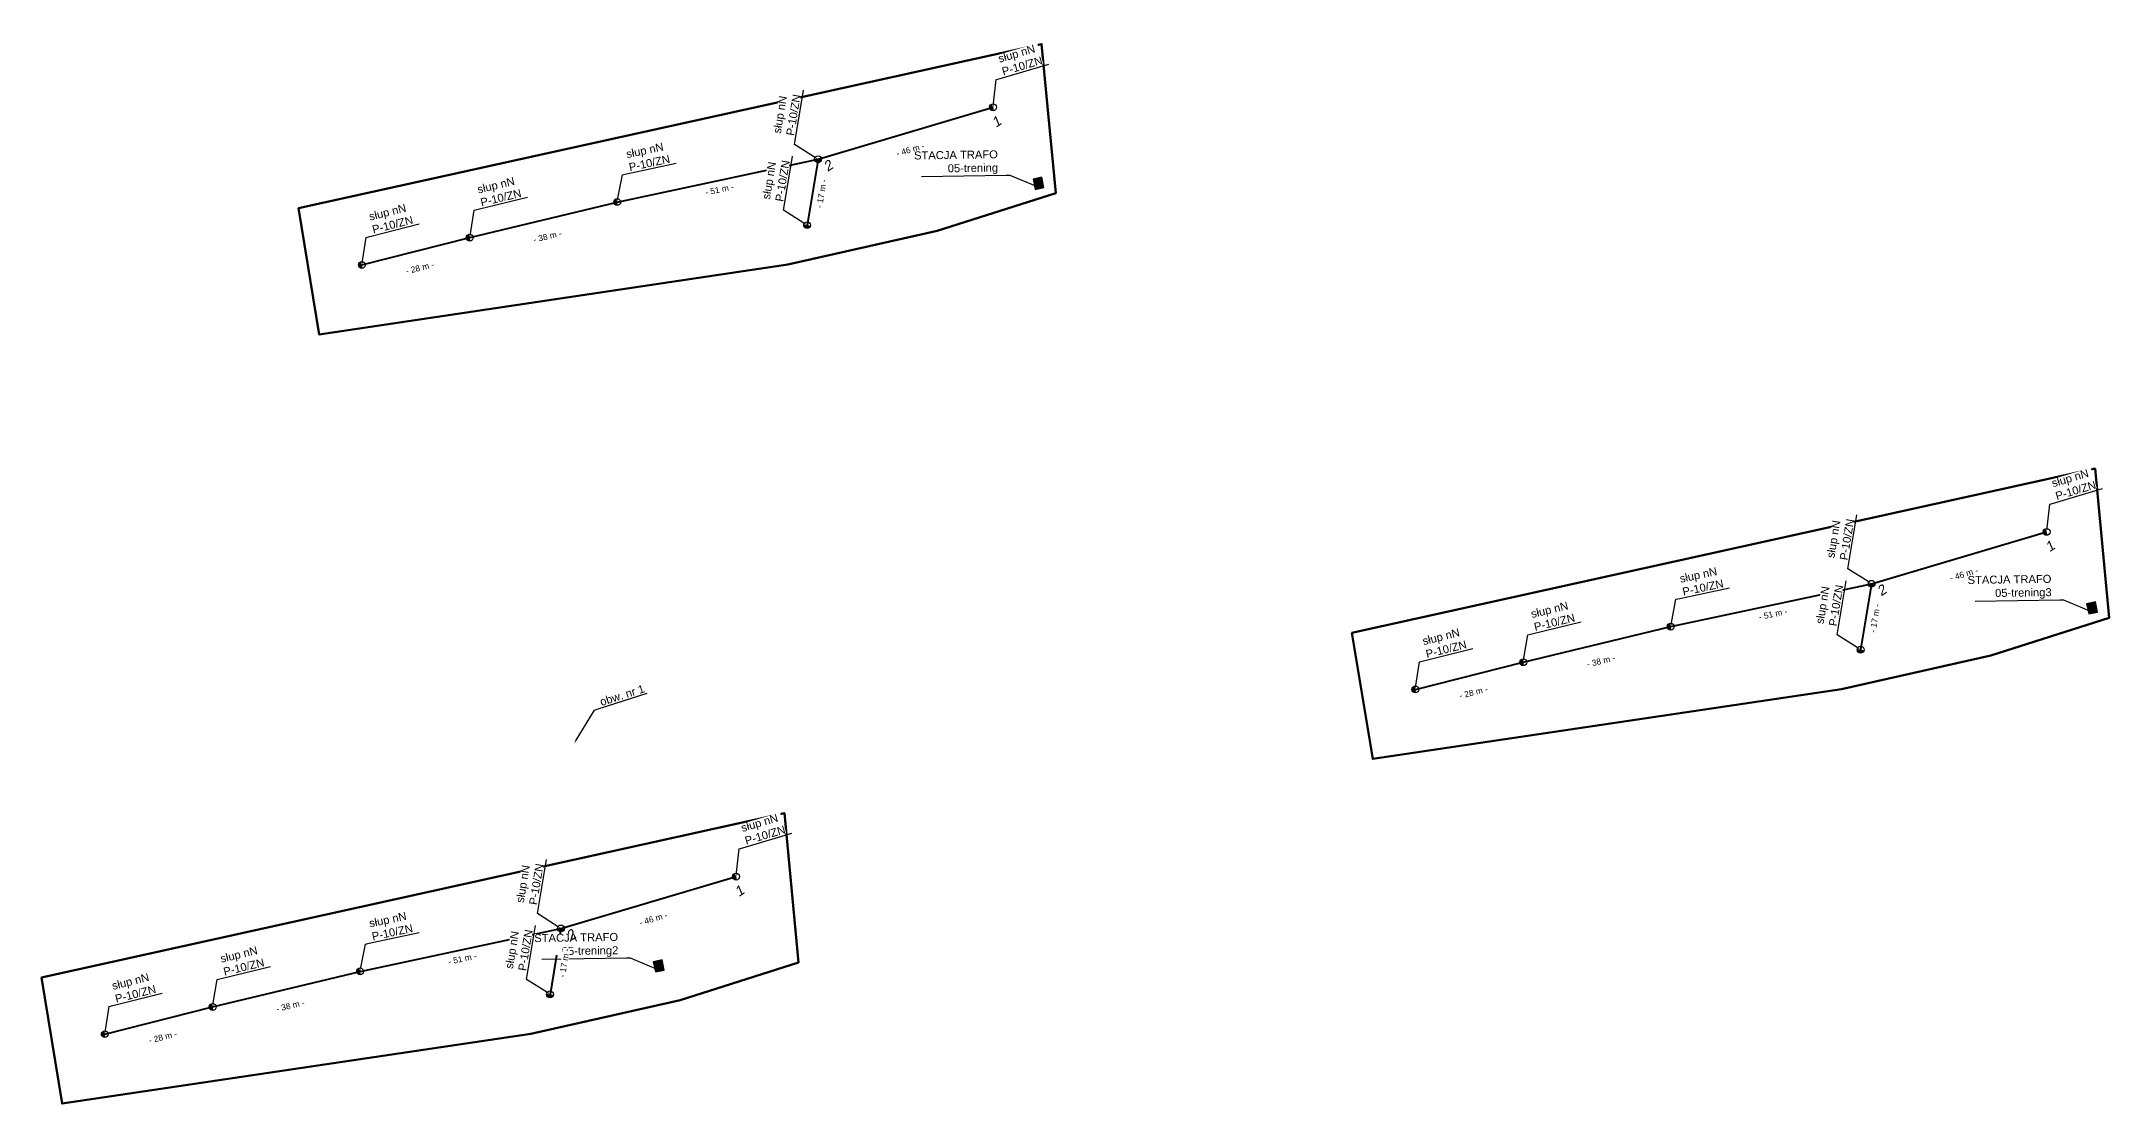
# Model space of a CAD drawing. Header units: metres. Extents: x 7531723 to 15066081, y 5784574 to 11569750.
# Drawn here: x 7536151 to 7536668, y 5784604 to 5784869 of the extents above; entities that cross this region are included whole.
import ezdxf
from ezdxf import colors
from ezdxf.entities.mleader import LeaderData, LeaderLine
from ezdxf.math import Vec2, Vec3

# ---------------------------------------------------------------- set-up
doc = ezdxf.new("R2010")
doc.units = ezdxf.units.M
for name, color, linetype, lineweight in [('!tele', 30, 'Continuous', 40), ('!trafo', 6, 'Continuous', 50), ('_MM LINIA Sn', 40, 'Continuous', 30), ('_numery', 7, 'Continuous', 40)]:
    doc.layers.add(name, color=color, linetype=linetype, lineweight=lineweight)
for name, color, linetype in [('!wymiary', 7, 'Continuous'), ('_MM opisy', 7, 'Continuous'), ('_MM slupy', 5, 'Continuous'), ('_mm trafo', 3, 'Continuous')]:
    doc.layers.add(name, color=color, linetype=linetype)
doc.layers.add('_arkusze model', color=7, linetype='Continuous', lineweight=50, plot=False)
doc.layers.get('0').off()
doc.styles.get("Standard").update_dxf_attribs({"font": 'arial.ttf'})
doc.dimstyles.new('opis linie', dxfattribs={"dimtxt": 1.5, "dimasz": 0.18, "dimexe": 0.18, "dimexo": 0.0625, "dimgap": 2.5, "dimtad": 4, "dimdec": 0, "dimzin": 0, "dimdsep": 46, "dimtxsty": 'Standard', "dimcen": 0.09, "dimse1": 1, "dimse2": 1, "dimsd1": 1, "dimsd2": 1, "dimclrt": 256, "dimadec": 0, "dimazin": 0, "dimtfac": 1, "dimtdec": 0, "dimtofl": 0, "dimtmove": 0, "dimatfit": 3, "dimfxl": 1, "dimtfill": 1, "dimtolj": 1, "dimtzin": 0, "dimarcsym": 0})

# ---------------------------------------------------------------- blocks, each defined once
blk = doc.blocks.new('trafo')
at = {"layer": '_mm trafo'}
h = blk.add_hatch(color=256, dxfattribs=at)
h.dxf.hatch_style = 1
h.paths.add_polyline_path([(-1.15, 1.02), (-0.52, -1.51), (1.64, -0.96), (1.01, 1.59)])
at = {"layer": '_MM LINIA Sn', "color": 2, "lineweight": 60}
for p, q in [((0.58, 0.02), (-0.43, 0.9)), ((-0.32, -0.23), (0.58, 0.02)), ((0.58, -0.92), (-0.32, -0.23)), ((0.55, -0.72), (0.41, -0.9)), ((0.41, -0.9), (0.58, -0.92)), ((0.58, -0.92), (0.55, -0.72))]:
    blk.add_line(p, q, dxfattribs=at)
at = {"layer": '_mm trafo', "flags": 128}
blk.add_lwpolyline([(-0.52, -1.52), (1.64, -0.96), (0.98, 1.58), (-1.17, 0.99), (-0.52, -1.52)], close=True, dxfattribs=at)
blk = doc.blocks.new('ZN')
at = {"layer": '_MM slupy', "transparency": 33554687}
h = blk.add_hatch(color=256, dxfattribs=at)
h.dxf.hatch_style = 1
h.paths.add_polyline_path([(0, -0.86), (0, 0.86, 1)])
at = {"layer": '_MM slupy'}
blk.add_circle((0, 0), 0.857, dxfattribs=at)
blk = doc.blocks.new('*D138')
at = {"layer": 'Defpoints', "color": 0}
for p in [(7536280.35, 5784647.7), (7536276.64, 5784631.39), (7536277.63, 5784631.22)]:
    blk.add_point(p, dxfattribs=at)
at = {"layer": '!wymiary', "insert": (7536281.21, 5784639.1), "char_height": 1.5, "attachment_point": 5, "rotation": 80.6279, "bg_fill": 3, "box_fill_scale": 1.1, "bg_fill_color": 9, "bg_fill_true_color": 13158600, "bg_fill_transparency": 0}
blk.add_mtext('\\A1;- 17 m -', dxfattribs=at)
blk = doc.blocks.new('*D139')
at = {"layer": 'Defpoints', "color": 0}
for p in [(7536193.31, 5784628.1), (7536193.56, 5784627.13), (7536166.36, 5784621.29)]:
    blk.add_point(p, dxfattribs=at)
at = {"layer": '!wymiary', "insert": (7536180.88, 5784620.56), "char_height": 1.5, "attachment_point": 5, "rotation": 14.1782, "bg_fill": 3, "box_fill_scale": 1.1, "bg_fill_color": 9, "bg_fill_true_color": 13158600, "bg_fill_transparency": 0}
blk.add_mtext('\\A1;- 28 m -', dxfattribs=at)
blk = doc.blocks.new('*D140')
at = {"layer": 'Defpoints', "color": 0}
for p in [(7536230.17, 5784636.98), (7536230.4, 5784636.01), (7536193.31, 5784628.1)]:
    blk.add_point(p, dxfattribs=at)
at = {"layer": '!wymiary', "insert": (7536212.74, 5784628.4), "char_height": 1.5, "attachment_point": 5, "rotation": 13.5472, "bg_fill": 3, "box_fill_scale": 1.1, "bg_fill_color": 9, "bg_fill_true_color": 13158600, "bg_fill_transparency": 0}
blk.add_mtext('\\A1;- 38 m -', dxfattribs=at)
blk = doc.blocks.new('*D141')
at = {"layer": 'Defpoints', "color": 0}
for p in [(7536280.14, 5784648.68), (7536280.35, 5784647.7), (7536230.17, 5784636.98)]:
    blk.add_point(p, dxfattribs=at)
at = {"layer": '!wymiary', "insert": (7536255.73, 5784640.13), "char_height": 1.5, "attachment_point": 5, "rotation": 12.0589, "bg_fill": 3, "box_fill_scale": 1.1, "bg_fill_color": 9, "bg_fill_true_color": 13158600, "bg_fill_transparency": 0}
blk.add_mtext('\\A1;- 51 m -', dxfattribs=at)
blk = doc.blocks.new('*D142')
at = {"layer": 'Defpoints', "color": 0}
for p in [(7536324.1, 5784660.67), (7536324.38, 5784659.71), (7536280.35, 5784647.7)]:
    blk.add_point(p, dxfattribs=at)
at = {"layer": '!wymiary', "insert": (7536303.44, 5784650.1), "char_height": 1.5, "attachment_point": 5, "rotation": 16.5128, "bg_fill": 3, "box_fill_scale": 1.1, "bg_fill_color": 9, "bg_fill_true_color": 13158600, "bg_fill_transparency": 0}
blk.add_mtext('\\A1;- 46 m -', dxfattribs=at)
blk = doc.blocks.new('*D143')
at = {"layer": 'Defpoints', "color": 0}
for p in [(7536344.59, 5784839.93), (7536340.88, 5784823.61), (7536341.87, 5784823.45)]:
    blk.add_point(p, dxfattribs=at)
at = {"layer": '!wymiary', "insert": (7536345.45, 5784831.32), "char_height": 1.5, "attachment_point": 5, "rotation": 80.6279, "bg_fill": 3, "box_fill_scale": 1.1, "bg_fill_color": 9, "bg_fill_true_color": 13158600, "bg_fill_transparency": 0}
blk.add_mtext('\\A1;- 17 m -', dxfattribs=at)
blk = doc.blocks.new('*D144')
at = {"layer": 'Defpoints', "color": 0}
for p in [(7536257.55, 5784820.33), (7536257.8, 5784819.36), (7536230.6, 5784813.52)]:
    blk.add_point(p, dxfattribs=at)
at = {"layer": '!wymiary', "insert": (7536245.12, 5784812.79), "char_height": 1.5, "attachment_point": 5, "rotation": 14.1782, "bg_fill": 3, "box_fill_scale": 1.1, "bg_fill_color": 9, "bg_fill_true_color": 13158600, "bg_fill_transparency": 0}
blk.add_mtext('\\A1;- 28 m -', dxfattribs=at)
blk = doc.blocks.new('*D145')
at = {"layer": 'Defpoints', "color": 0}
for p in [(7536294.41, 5784829.21), (7536294.64, 5784828.24), (7536257.55, 5784820.33)]:
    blk.add_point(p, dxfattribs=at)
at = {"layer": '!wymiary', "insert": (7536276.98, 5784820.62), "char_height": 1.5, "attachment_point": 5, "rotation": 13.5472, "bg_fill": 3, "box_fill_scale": 1.1, "bg_fill_color": 9, "bg_fill_true_color": 13158600, "bg_fill_transparency": 0}
blk.add_mtext('\\A1;- 38 m -', dxfattribs=at)
blk = doc.blocks.new('*D146')
at = {"layer": 'Defpoints', "color": 0}
for p in [(7536344.38, 5784840.91), (7536344.59, 5784839.93), (7536294.41, 5784829.21)]:
    blk.add_point(p, dxfattribs=at)
at = {"layer": '!wymiary', "insert": (7536319.97, 5784832.35), "char_height": 1.5, "attachment_point": 5, "rotation": 12.0589, "bg_fill": 3, "box_fill_scale": 1.1, "bg_fill_color": 9, "bg_fill_true_color": 13158600, "bg_fill_transparency": 0}
blk.add_mtext('\\A1;- 51 m -', dxfattribs=at)
blk = doc.blocks.new('*D147')
at = {"layer": 'Defpoints', "color": 0}
for p in [(7536388.34, 5784852.9), (7536388.62, 5784851.94), (7536344.59, 5784839.93)]:
    blk.add_point(p, dxfattribs=at)
at = {"layer": '!wymiary', "insert": (7536367.67, 5784842.32), "char_height": 1.5, "attachment_point": 5, "rotation": 16.5128, "bg_fill": 3, "box_fill_scale": 1.1, "bg_fill_color": 9, "bg_fill_true_color": 13158600, "bg_fill_transparency": 0}
blk.add_mtext('\\A1;- 46 m -', dxfattribs=at)
blk = doc.blocks.new('*D148')
at = {"layer": 'Defpoints', "color": 0}
for p in [(7536607.86, 5784733.84), (7536604.15, 5784717.52), (7536605.14, 5784717.36)]:
    blk.add_point(p, dxfattribs=at)
at = {"layer": '!wymiary', "insert": (7536608.72, 5784725.23), "char_height": 1.5, "attachment_point": 5, "rotation": 80.6279, "bg_fill": 3, "box_fill_scale": 1.1, "bg_fill_color": 9, "bg_fill_true_color": 13158600, "bg_fill_transparency": 0}
blk.add_mtext('\\A1;- 17 m -', dxfattribs=at)
blk = doc.blocks.new('*D149')
at = {"layer": 'Defpoints', "color": 0}
for p in [(7536520.83, 5784714.24), (7536521.07, 5784713.27), (7536493.87, 5784707.43)]:
    blk.add_point(p, dxfattribs=at)
at = {"layer": '!wymiary', "insert": (7536508.39, 5784706.7), "char_height": 1.5, "attachment_point": 5, "rotation": 14.1782, "bg_fill": 3, "box_fill_scale": 1.1, "bg_fill_color": 9, "bg_fill_true_color": 13158600, "bg_fill_transparency": 0}
blk.add_mtext('\\A1;- 28 m -', dxfattribs=at)
blk = doc.blocks.new('*D150')
at = {"layer": 'Defpoints', "color": 0}
for p in [(7536557.68, 5784723.12), (7536557.91, 5784722.15), (7536520.83, 5784714.24)]:
    blk.add_point(p, dxfattribs=at)
at = {"layer": '!wymiary', "insert": (7536540.25, 5784714.53), "char_height": 1.5, "attachment_point": 5, "rotation": 13.5472, "bg_fill": 3, "box_fill_scale": 1.1, "bg_fill_color": 9, "bg_fill_true_color": 13158600, "bg_fill_transparency": 0}
blk.add_mtext('\\A1;- 38 m -', dxfattribs=at)
blk = doc.blocks.new('*D151')
at = {"layer": 'Defpoints', "color": 0}
for p in [(7536607.65, 5784734.82), (7536607.86, 5784733.84), (7536557.68, 5784723.12)]:
    blk.add_point(p, dxfattribs=at)
at = {"layer": '!wymiary', "insert": (7536583.24, 5784726.26), "char_height": 1.5, "attachment_point": 5, "rotation": 12.0589, "bg_fill": 3, "box_fill_scale": 1.1, "bg_fill_color": 9, "bg_fill_true_color": 13158600, "bg_fill_transparency": 0}
blk.add_mtext('\\A1;- 51 m -', dxfattribs=at)
blk = doc.blocks.new('*D152')
at = {"layer": 'Defpoints', "color": 0}
for p in [(7536651.61, 5784746.81), (7536651.89, 5784745.85), (7536607.86, 5784733.84)]:
    blk.add_point(p, dxfattribs=at)
at = {"layer": '!wymiary', "insert": (7536630.95, 5784736.23), "char_height": 1.5, "attachment_point": 5, "rotation": 16.5128, "bg_fill": 3, "box_fill_scale": 1.1, "bg_fill_color": 9, "bg_fill_true_color": 13158600, "bg_fill_transparency": 0}
blk.add_mtext('\\A1;- 46 m -', dxfattribs=at)
blk = doc.blocks.new('q')
at = {"layer": '_MM slupy'}
blk.add_blockref('ZN', (0, 0), dxfattribs=at)
at = {"layer": '_MM opisy'}
ml = blk.add_multileader_mtext('Standard', dxfattribs=at)
ml.set_content('\\pxql;słup nN\\PP-10/ZN', color=256)
ml.set_leader_properties()
ml.build(insert=Vec2(0, 0))
ml.multileader.update_dxf_attribs({"has_text_frame": 1, "text_left_attachment_type": 5, "text_right_attachment_type": 5, "dogleg_length": 1, "arrow_head_size": 1})
ctx = ml.context
ctx.base_point, ctx.char_height, ctx.arrow_head_size, ctx.landing_gap_size, ctx.plane_origin = Vec3(3.71, 6.41), 2, 1, 1, Vec3(1.72, -1.42)
ctx.left_attachment, ctx.right_attachment = 5, 5
notes = []
notes.append((ctx, [(0, (1, 1, 0), (2.71, 6.41), (1, 0), 1, [(0, [(0, 0), (2.71, 6.41)], 0, [])])]))
ctx.mtext.insert, ctx.mtext.flow_direction = Vec3(4.71, 12.21), 5
ctx.mtext.has_bg_fill, ctx.mtext.bg_color, ctx.mtext.bg_scale_factor, ctx.mtext.bg_transparency, ctx.mtext.use_window_bg_color = 1, -1023410175, 1, 0, 1
for ctx, leaders in notes:
    for number, flags, end, landing, length, lines in leaders:
        leader = LeaderData()
        leader.index, (leader.has_last_leader_line, leader.has_dogleg_vector, leader.attachment_direction) = number, flags
        leader.last_leader_point, leader.dogleg_vector, leader.dogleg_length = Vec3(end), Vec3(landing), length
        for number, points, colour, breaks in lines:
            line = LeaderLine()
            line.index, line.vertices, line.color, line.breaks = number, Vec3.list(points), colors.encode_raw_color(colour), breaks
            leader.lines.append(line)
        ctx.leaders.append(leader)

msp = doc.modelspace()

# ---------------------------------------------------------------- linework, layer by layer
at = {"layer": '!tele'}
for points in [[(7536230.6, 5784813.52), (7536257.55, 5784820.33), (7536294.41, 5784829.21), (7536344.59, 5784839.93), (7536388.34, 5784852.9)], [(7536344.59, 5784839.93), (7536341.87, 5784823.45)], [(7536493.87, 5784707.43), (7536520.83, 5784714.24), (7536557.68, 5784723.12), (7536607.86, 5784733.84), (7536651.61, 5784746.81)], [(7536607.86, 5784733.84), (7536605.14, 5784717.36)], [(7536166.36, 5784621.29), (7536193.31, 5784628.1), (7536230.17, 5784636.98), (7536280.35, 5784647.7), (7536324.1, 5784660.67)], [(7536280.35, 5784647.7), (7536277.63, 5784631.22)]]:
    msp.add_lwpolyline(points, dxfattribs=at)
at = {"layer": '!trafo'}
for points in [[(7536214.75, 5784827.67), (7536219.93, 5784796.16), (7536337.09, 5784813.6), (7536374.36, 5784822.03), (7536403.98, 5784831.45), (7536400.45, 5784868.72)], [(7536478.03, 5784721.59), (7536483.2, 5784690.07), (7536600.36, 5784707.51), (7536637.64, 5784715.94), (7536667.26, 5784725.36), (7536663.73, 5784762.63)], [(7536150.52, 5784635.45), (7536155.69, 5784603.94), (7536272.85, 5784621.37), (7536310.12, 5784629.81), (7536339.75, 5784639.22), (7536336.22, 5784676.5)]]:
    msp.add_lwpolyline(points, close=True, dxfattribs=at)

# ---------------------------------------------------------------- block references
at = {"layer": '_arkusze model', "rotation": 357.3066721443945}
for p in [(7536399.47, 5784833.89), (7536662.74, 5784727.8), (7536304.56, 5784638.32)]:
    msp.add_blockref('trafo', p, dxfattribs=at)

# ---------------------------------------------------------------- leaders
at = {"layer": '_MM opisy', "color": 1}
ml = msp.add_multileader_mtext('Standard', dxfattribs=at)
ml.set_content('\\pxql;obw. nr 1', color=1)
ml.set_leader_properties()
ml.build(insert=Vec2(0, 0))
ml.multileader.update_dxf_attribs({"has_text_frame": 1, "text_left_attachment_type": 5, "text_right_attachment_type": 5, "dogleg_length": 1, "arrow_head_size": 1})
ctx = ml.context
ctx.base_point, ctx.char_height, ctx.arrow_head_size, ctx.landing_gap_size, ctx.plane_origin, ctx.plane_x_axis, ctx.plane_y_axis = Vec3(7536289.66, 5784702.55), 2, 1, 1, Vec3(7536292.63, 5784681.9), Vec3(0.952612, 0.304189), Vec3(-0.304189, 0.952612)
ctx.left_attachment, ctx.right_attachment = 5, 5
notes = []
notes.append((ctx, [(0, (1, 1, 0), (7536288.71, 5784702.25), (0.952612, 0.304189), 1, [(0, [(7536283.61, 5784693.89)], 0, [])])]))
ctx.mtext.insert, ctx.mtext.text_direction, ctx.mtext.flow_direction = Vec3(7536289.87, 5784705.19), Vec3(0.952612, 0.304189), 5
ctx.mtext.has_bg_fill, ctx.mtext.bg_color, ctx.mtext.bg_scale_factor, ctx.mtext.bg_transparency, ctx.mtext.use_window_bg_color = 1, -1023410175, 1, 0, 1
for ctx, leaders in notes:
    for number, flags, end, landing, length, lines in leaders:
        leader = LeaderData()
        leader.index, (leader.has_last_leader_line, leader.has_dogleg_vector, leader.attachment_direction) = number, flags
        leader.last_leader_point, leader.dogleg_vector, leader.dogleg_length = Vec3(end), Vec3(landing), length
        for number, points, colour, breaks in lines:
            line = LeaderLine()
            line.index, line.vertices, line.color, line.breaks = number, Vec3.list(points), colors.encode_raw_color(colour), breaks
            leader.lines.append(line)
        ctx.leaders.append(leader)

# ---------------------------------------------------------------- next in the draw order: block references
for p, rotation in [((7536388.34, 5784852.9), 16.512833066073), ((7536344.59, 5784839.93), 80.62790729203294), ((7536294.41, 5784829.21), 12.05888287968807), ((7536257.55, 5784820.33), 13.54723086355046), ((7536230.6, 5784813.52), 14.17819060574154), ((7536651.61, 5784746.81), 16.512833066073), ((7536607.86, 5784733.84), 80.62790729203294), ((7536557.68, 5784723.12), 12.05888287968807), ((7536520.83, 5784714.24), 13.54723086355046), ((7536493.87, 5784707.43), 14.17819060574154), ((7536324.1, 5784660.67), 16.512833066073), ((7536230.17, 5784636.98), 12.05888287968807), ((7536193.31, 5784628.1), 13.54723086355046), ((7536166.36, 5784621.29), 14.17819060574154)]:
    msp.add_blockref('q', p, dxfattribs=dict(rotation=rotation))

# ---------------------------------------------------------------- next in the draw order: leaders
at = {"layer": '_mm trafo', "color": 3}
ml = msp.add_multileader_mtext('Standard', dxfattribs=at)
ml.set_content('STACJA TRAFO\\P05-trening', color=3)
ml.set_leader_properties()
ml.build(insert=Vec2(0, 0))
ml.multileader.update_dxf_attribs({"has_text_frame": 1, "text_left_attachment_type": 5, "text_right_attachment_type": 5, "dogleg_length": 1, "arrow_head_size": 1.5})
ctx = ml.context
ctx.base_point, ctx.char_height, ctx.arrow_head_size, ctx.plane_origin, ctx.plane_x_axis, ctx.plane_y_axis = Vec3(7536366.91, 5784835.46), 2, 1.5, Vec3(7536403.61, 5784801.79), Vec3(0.999891, 0.014731), Vec3(-0.014731, 0.999891)
ctx.left_attachment, ctx.right_attachment, ctx.text_align_type, ctx.attachment_type = 5, 5, 2, 2
notes = []
notes.append((ctx, [(0, (1, 1, 0), (7536392.61, 5784835.84), (-0.999891, -0.014731), 1, [(0, [(7536400.37, 5784832.6)], 0, [])])]))
ctx.mtext.insert, ctx.mtext.text_direction, ctx.mtext.rotation, ctx.mtext.alignment, ctx.mtext.flow_direction = Vec3(7536389.52, 5784842.17), Vec3(0.999891, 0.014731), 6.129723, 3, 5
ctx.mtext.has_bg_fill, ctx.mtext.bg_color, ctx.mtext.bg_scale_factor, ctx.mtext.bg_transparency, ctx.mtext.use_window_bg_color = 1, -1073741824, 1, 0, 1
ml = msp.add_multileader_mtext('Standard', dxfattribs=at)
ml.set_content('STACJA TRAFO\\P05-trening3', color=3)
ml.set_leader_properties()
ml.build(insert=Vec2(0, 0))
ml.multileader.update_dxf_attribs({"has_text_frame": 1, "text_left_attachment_type": 5, "text_right_attachment_type": 5, "dogleg_length": 1, "arrow_head_size": 1.5})
ctx = ml.context
ctx.base_point, ctx.char_height, ctx.arrow_head_size, ctx.plane_origin, ctx.plane_x_axis, ctx.plane_y_axis = Vec3(7536630.19, 5784729.37), 2, 1.5, Vec3(7536666.88, 5784695.7), Vec3(0.999891, 0.014731), Vec3(-0.014731, 0.999891)
ctx.left_attachment, ctx.right_attachment, ctx.text_align_type, ctx.attachment_type = 5, 5, 2, 2
notes.append((ctx, [(0, (1, 1, 0), (7536655.89, 5784729.75), (-0.999891, -0.014731), 1, [(0, [(7536663.64, 5784726.51)], 0, [])])]))
ctx.mtext.insert, ctx.mtext.text_direction, ctx.mtext.rotation, ctx.mtext.alignment, ctx.mtext.flow_direction = Vec3(7536652.8, 5784736.08), Vec3(0.999891, 0.014731), 6.129723, 3, 5
ctx.mtext.has_bg_fill, ctx.mtext.bg_color, ctx.mtext.bg_scale_factor, ctx.mtext.bg_transparency, ctx.mtext.use_window_bg_color = 1, -1073741824, 1, 0, 1
ml = msp.add_multileader_mtext('Standard', dxfattribs=at)
ml.set_content('STACJA TRAFO\\P05-trening2', color=3)
ml.set_leader_properties()
ml.build(insert=Vec2(0, 0))
ml.multileader.update_dxf_attribs({"has_text_frame": 1, "text_left_attachment_type": 5, "text_right_attachment_type": 5, "dogleg_length": 1, "arrow_head_size": 1.5})
ctx = ml.context
ctx.base_point, ctx.char_height, ctx.arrow_head_size, ctx.plane_origin, ctx.plane_x_axis, ctx.plane_y_axis = Vec3(7536272.01, 5784639.9), 2, 1.5, Vec3(7536308.7, 5784606.23), Vec3(0.999891, 0.014731), Vec3(-0.014731, 0.999891)
ctx.left_attachment, ctx.right_attachment, ctx.text_align_type, ctx.attachment_type = 5, 5, 2, 2
notes.append((ctx, [(0, (1, 1, 0), (7536297.71, 5784640.28), (-0.999891, -0.014731), 1, [(0, [(7536305.46, 5784637.03)], 0, [])])]))
ctx.mtext.insert, ctx.mtext.text_direction, ctx.mtext.rotation, ctx.mtext.alignment, ctx.mtext.flow_direction = Vec3(7536294.62, 5784646.6), Vec3(0.999891, 0.014731), 6.129723, 3, 5
ctx.mtext.has_bg_fill, ctx.mtext.bg_color, ctx.mtext.bg_scale_factor, ctx.mtext.bg_transparency, ctx.mtext.use_window_bg_color = 1, -1073741824, 1, 0, 1
for ctx, leaders in notes:
    for number, flags, end, landing, length, lines in leaders:
        leader = LeaderData()
        leader.index, (leader.has_last_leader_line, leader.has_dogleg_vector, leader.attachment_direction) = number, flags
        leader.last_leader_point, leader.dogleg_vector, leader.dogleg_length = Vec3(end), Vec3(landing), length
        for number, points, colour, breaks in lines:
            line = LeaderLine()
            line.index, line.vertices, line.color, line.breaks = number, Vec3.list(points), colors.encode_raw_color(colour), breaks
            leader.lines.append(line)
        ctx.leaders.append(leader)

# ---------------------------------------------------------------- next in the draw order: block references
at = {"rotation": 80.62790729203294}
for p in [(7536341.87, 5784823.45), (7536605.14, 5784717.36), (7536280.35, 5784647.7)]:
    msp.add_blockref('q', p, dxfattribs=at)

# ---------------------------------------------------------------- next in the draw order: dimensions: what is measured, and where the dimension line sits
at = {"layer": '!wymiary'}
for p1, p2, picture, middle in [((7536230.6, 5784813.52), (7536257.55, 5784820.33), '*D144', (7536245.12, 5784812.79)), ((7536493.87, 5784707.43), (7536520.83, 5784714.24), '*D149', (7536508.39, 5784706.7)), ((7536166.36, 5784621.29), (7536193.31, 5784628.1), '*D139', (7536180.88, 5784620.56))]:
    dim = msp.add_aligned_dim(p1=p1, p2=p2, distance=-1, dimstyle='opis linie', override={"dimpost": '- <> m -'}, dxfattribs=at)
    dim.commit()
    dim.dimension.update_dxf_attribs({"geometry": picture, "text_midpoint": middle})

# ---------------------------------------------------------------- next in the draw order: block references
at = {"rotation": 80.62790729203294}
msp.add_blockref('q', (7536277.63, 5784631.22), dxfattribs=at)

# ---------------------------------------------------------------- next in the draw order: dimensions: what is measured, and where the dimension line sits
at = {"layer": '!wymiary'}
for p1, p2, picture, middle in [((7536344.59, 5784839.93), (7536341.87, 5784823.45), '*D143', (7536345.45, 5784831.32)), ((7536257.55, 5784820.33), (7536294.41, 5784829.21), '*D145', (7536276.98, 5784820.62)), ((7536607.86, 5784733.84), (7536605.14, 5784717.36), '*D148', (7536608.72, 5784725.23)), ((7536520.83, 5784714.24), (7536557.68, 5784723.12), '*D150', (7536540.25, 5784714.53)), ((7536193.31, 5784628.1), (7536230.17, 5784636.98), '*D140', (7536212.74, 5784628.4))]:
    dim = msp.add_aligned_dim(p1=p1, p2=p2, distance=-1, dimstyle='opis linie', override={"dimpost": '- <> m -'}, dxfattribs=at)
    dim.commit()
    dim.dimension.update_dxf_attribs({"geometry": picture, "text_midpoint": middle})

# ---------------------------------------------------------------- next in the draw order: dimensions: what is measured, and where the dimension line sits
for p1, p2, distance, picture, middle in [((7536294.41, 5784829.21), (7536344.59, 5784839.93), 1, '*D146', (7536319.97, 5784832.35)), ((7536557.68, 5784723.12), (7536607.86, 5784733.84), 1, '*D151', (7536583.24, 5784726.26)), ((7536280.35, 5784647.7), (7536277.63, 5784631.22), -1, '*D138', (7536281.21, 5784639.1))]:
    dim = msp.add_aligned_dim(p1=p1, p2=p2, distance=distance, dimstyle='opis linie', override={"dimpost": '- <> m -'}, dxfattribs=at)
    dim.commit()
    dim.dimension.update_dxf_attribs({"geometry": picture, "text_midpoint": middle})

# ---------------------------------------------------------------- next in the draw order: dimensions: what is measured, and where the dimension line sits
for p1, p2, distance, picture, middle in [((7536344.59, 5784839.93), (7536388.34, 5784852.9), -1, '*D147', (7536367.67, 5784842.32)), ((7536607.86, 5784733.84), (7536651.61, 5784746.81), -1, '*D152', (7536630.95, 5784736.23)), ((7536230.17, 5784636.98), (7536280.35, 5784647.7), 1, '*D141', (7536255.73, 5784640.13))]:
    dim = msp.add_aligned_dim(p1=p1, p2=p2, distance=distance, dimstyle='opis linie', override={"dimpost": '- <> m -'}, dxfattribs=at)
    dim.commit()
    dim.dimension.update_dxf_attribs({"geometry": picture, "text_midpoint": middle})

# ---------------------------------------------------------------- next in the draw order: texts
at = {"layer": '_numery', "oblique": 10}
for s, p in [('1', (7536389.04, 5784847.75, 145.84)), ('2', (7536346.97, 5784836.73)), ('1', (7536652.32, 5784741.66, 145.84)), ('2', (7536610.24, 5784730.64))]:
    msp.add_text(s, height=2.5, rotation=33.1474, dxfattribs=at).set_placement(p)

# ---------------------------------------------------------------- next in the draw order: dimensions: what is measured, and where the dimension line sits
at = {"layer": '!wymiary'}
dim = msp.add_aligned_dim(p1=(7536280.35, 5784647.7), p2=(7536324.1, 5784660.67), distance=-1, dimstyle='opis linie', override={"dimpost": '- <> m -'}, dxfattribs=at)
dim.commit()
dim.dimension.update_dxf_attribs({"geometry": '*D142', "text_midpoint": (7536303.44, 5784650.1)})

# ---------------------------------------------------------------- next in the draw order: texts
at = {"layer": '_numery', "oblique": 10}
for s, p in [('1', (7536324.81, 5784655.53, 145.84)), ('2', (7536282.73, 5784644.5))]:
    msp.add_text(s, height=2.5, rotation=33.1474, dxfattribs=at).set_placement(p)

doc.saveas('drawing.dxf')
